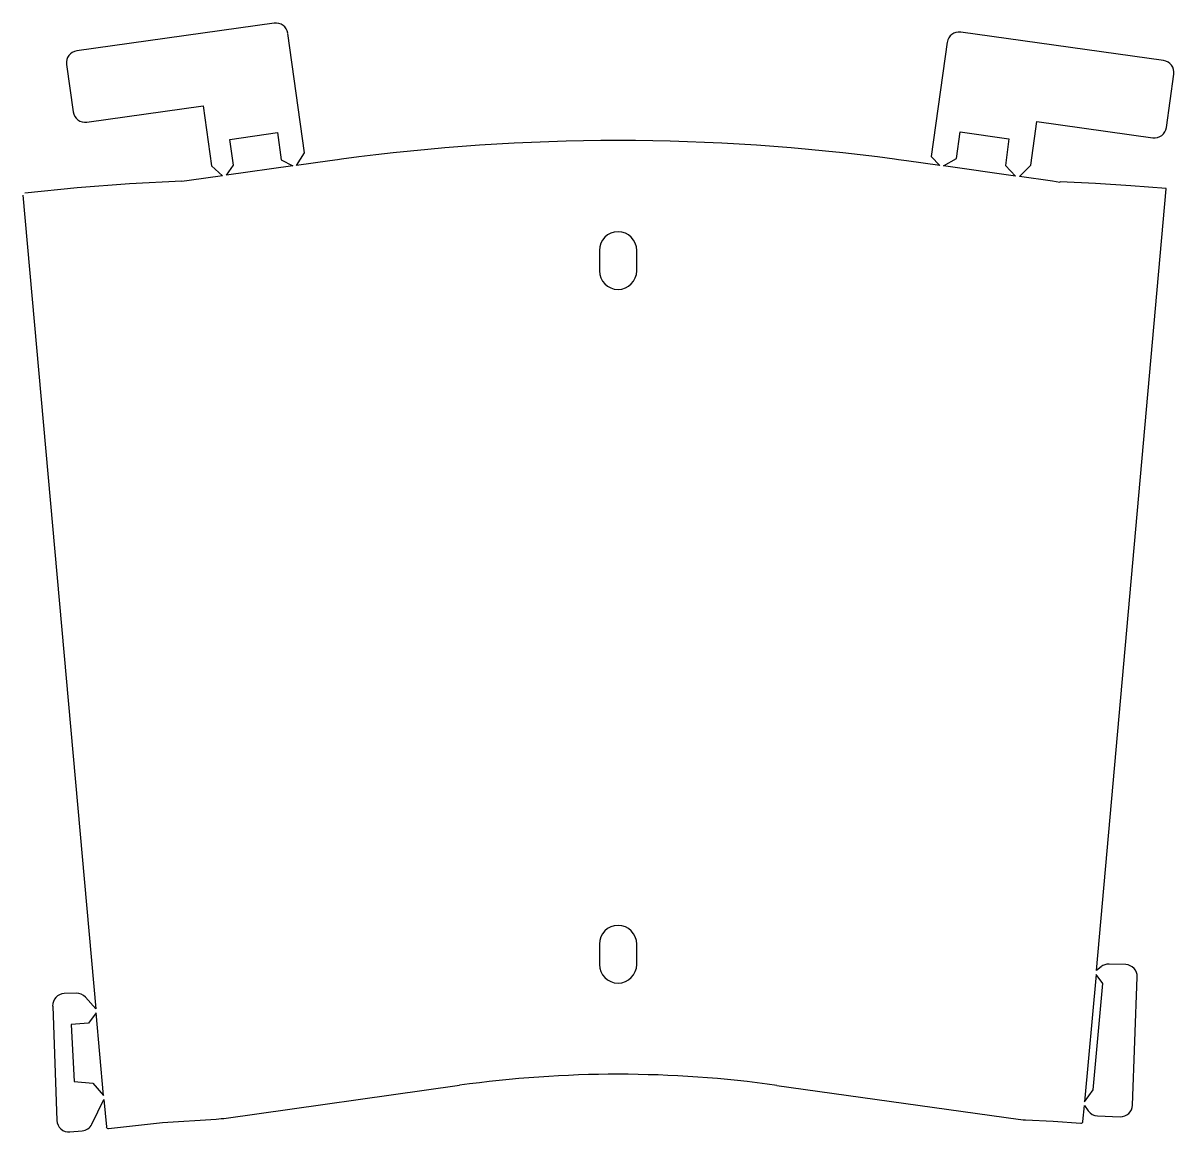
# Model space of a CAD drawing. Extents: x 1.4 to 13.4, y -0.5 to 11.1.
import ezdxf

# ---------------------------------------------------------------- set-up
doc = ezdxf.new("R2010")
doc.units = 0
doc.header["$LTSCALE"] = 0.935
doc.header["$MEASUREMENT"] = 0
doc.layers.get('0').update_dxf_attribs({"linetype": 'CONTINUOUS'})

msp = doc.modelspace()

# ---------------------------------------------------------------- linework, layer by layer
at = {"linetype": 'Continuous'}
for p, q in [((4.003, 11.079), (1.947, 10.791)), ((4.319, 9.729), (4.145, 10.973)), ((13.271, 10.69), (11.158, 10.986)), ((11.017, 10.88), (10.85, 9.689)), ((1.841, 10.65), (1.91, 10.155)), ((13.3, 9.992), (13.378, 10.549)), ((2.051, 10.049), (3.263, 10.218)), ((3.263, 10.218), (3.35, 9.594)), ((11.886, 9.601), (11.95, 10.055)), ((11.95, 10.055), (13.159, 9.886)), ((4.236, 9.597), (4.319, 9.729)), ((3.35, 9.594), (3.466, 9.489)), ((4.583, 9.646), (4.236, 9.597)), ((4.664, 9.657), (4.583, 9.646)), ((4.706, 9.663), (4.664, 9.657)), ((10.509, 9.657), (10.468, 9.663)), ((10.591, 9.646), (10.509, 9.657)), ((10.938, 9.597), (10.591, 9.646)), ((10.85, 9.689), (10.938, 9.597)), ((11.768, 9.481), (11.886, 9.601)), ((3.466, 9.489), (3.119, 9.441)), ((12.115, 9.432), (11.768, 9.481)), ((1.95, 9.365), (1.405, 9.31)), ((2.496, 9.407), (1.95, 9.365)), ((3.042, 9.435), (2.496, 9.407)), ((3.043, 9.429), (3.042, 9.435)), ((3.119, 9.441), (3.043, 9.429)), ((12.191, 9.42), (12.115, 9.432)), ((12.192, 9.427), (12.191, 9.42)), ((12.561, 9.409), (12.192, 9.427)), ((12.93, 9.386), (12.561, 9.409)), ((12.57, 1.211), (13.298, 9.355)), ((13.298, 9.356), (12.93, 9.386)), ((1.387, 9.288), (2.146, 0.812)), ((12.619, 1.251), (12.57, 1.211)), ((12.876, 1.273), (12.703, 1.279)), ((12.947, -0.191), (12.996, 1.143)), ((1.94, 0.976), (1.817, 0.971)), ((1.697, 0.842), (1.74, -0.35)), ((2.146, 0.812), (2.039, 0.933)), ((3.478, -0.329), (5.936, 0.016)), ((9.242, 0.015), (11.756, -0.337)), ((2.105, -0.388), (2.23, -0.131)), ((2.23, -0.131), (2.256, -0.415)), ((12.43, -0.362), (12.445, -0.195)), ((12.445, -0.195), (12.485, -0.251)), ((2.839, -0.37), (3.401, -0.335)), ((3.401, -0.335), (3.426, -0.333)), ((3.426, -0.333), (3.452, -0.331)), ((3.452, -0.331), (3.478, -0.329)), ((11.756, -0.337), (11.782, -0.34)), ((11.782, -0.34), (11.808, -0.342)), ((11.808, -0.342), (11.833, -0.343)), ((11.833, -0.343), (12.121, -0.358)), ((12.121, -0.358), (12.408, -0.38)), ((12.582, -0.302), (12.818, -0.311)), ((1.876, -0.47), (2.004, -0.458)), ((2.278, -0.433), (2.839, -0.37))]:
    msp.add_line(p, q, dxfattribs=at)
for points in [[(4.197, 9.592), (3.506, 9.495), (3.581, 9.6), (3.543, 9.869), (4.038, 9.939), (4.077, 9.657)], [(11.66, 9.874), (11.622, 9.598), (11.728, 9.487), (10.978, 9.592), (11.113, 9.669), (11.151, 9.946)], [(12.567, 1.171), (12.448, -0.156), (12.538, -0.031), (12.636, 1.076)], [(1.919, 0.057), (2.114, 0.037), (2.227, -0.091), (2.149, 0.772), (2.071, 0.665), (1.888, 0.648)]]:
    msp.add_lwpolyline(points, close=True, dxfattribs=at)
for points in [[(7.392, 8.501, 1), (7.782, 8.501), (7.782, 8.711, 1), (7.392, 8.711)], [(7.392, 1.276, 1), (7.782, 1.276), (7.782, 1.486, 1), (7.392, 1.486)]]:
    msp.add_lwpolyline(points, format="xyb", close=True, dxfattribs=at)
for centre, radius, start, end in [((4.021, 10.956), 0.125, 7.9743, 97.9743), ((11.14, 10.862), 0.125, 82.0257, 172.0257), ((1.964, 10.667), 0.125, 97.9743, 187.9743), ((13.254, 10.566), 0.125, 352.0257, 82.0257), ((2.034, 10.172), 0.125, 187.9743, 277.9743), ((13.176, 10.01), 0.125, 262.0257, 352.0257), ((7.587, -11.769), 21.625, 82.3437, 97.6563), ((13.278, 9.356), 0.02, 354.8954, 358.21), ((12.698, 1.154), 0.125, 87.8339, 129.4946), ((12.871, 1.148), 0.125, 357.8967, 87.8339), ((1.821, 0.846), 0.125, 92.1033, 182.1033), ((1.945, 0.851), 0.125, 41.3219, 92.1033), ((7.587, -11.769), 11.9, 82.0053, 97.9743), ((12.822, -0.186), 0.125, 267.8339, 357.8967), ((1.865, -0.345), 0.125, 182.1033, 275.1132), ((12.586, -0.177), 0.125, 216.1595, 267.8339), ((1.993, -0.334), 0.125, 275.1132, 334.0997), ((2.275, -0.413), 0.02, 185.1132, 277.7065), ((12.41, -0.36), 0.02, 264.9604, 354.8954)]:
    msp.add_arc(centre, radius, start, end, dxfattribs=at)

doc.saveas('drawing.dxf')
